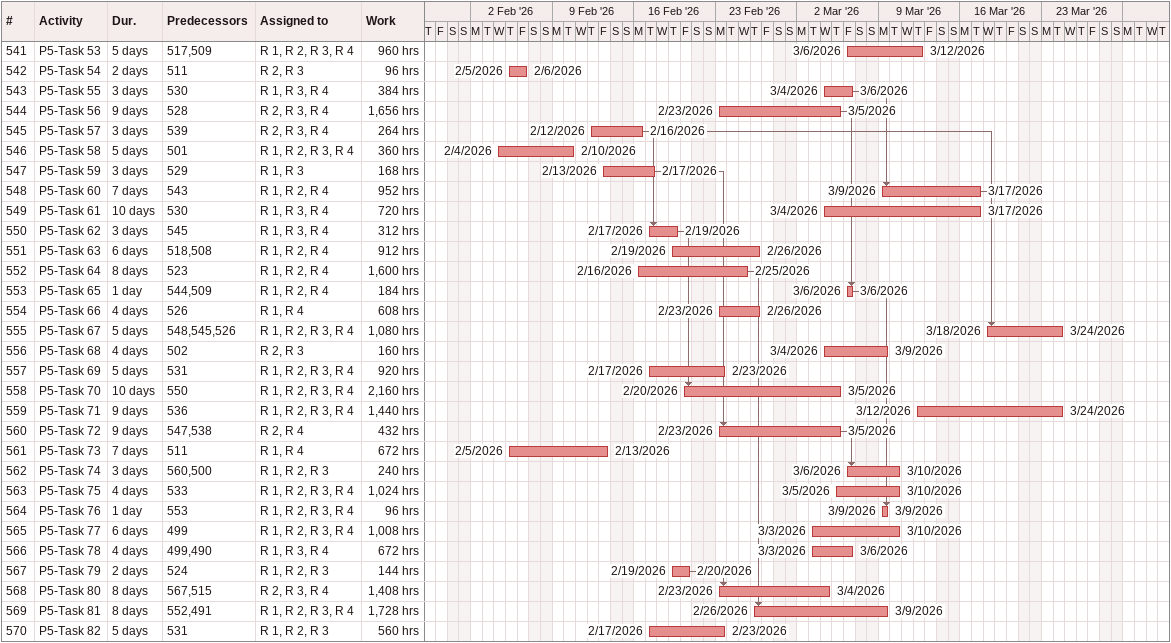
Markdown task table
| ID | Task | Duration | Start | Finish | Predecessors | Resources | Work (h) |
|---|---|---|---|---|---|---|---|
| 541 | P5-Task 53 | 5d | 2026-03-06 | 2026-03-12 | 517, 509 | R 1, R 2, R 3, R 4 | 960 |
| 542 | P5-Task 54 | 2d | 2026-02-05 | 2026-02-06 | 511 | R 2, R 3 | 96 |
| 543 | P5-Task 55 | 3d | 2026-03-04 | 2026-03-06 | 530 | R 1, R 3, R 4 | 384 |
| 544 | P5-Task 56 | 9d | 2026-02-23 | 2026-03-05 | 528 | R 2, R 3, R 4 | 1656 |
| 545 | P5-Task 57 | 3d | 2026-02-12 | 2026-02-16 | 539 | R 2, R 3, R 4 | 264 |
| 546 | P5-Task 58 | 5d | 2026-02-04 | 2026-02-10 | 501 | R 1, R 2, R 3, R 4 | 360 |
| 547 | P5-Task 59 | 3d | 2026-02-13 | 2026-02-17 | 529 | R 1, R 3 | 168 |
| 548 | P5-Task 60 | 7d | 2026-03-09 | 2026-03-17 | 543 | R 1, R 2, R 4 | 952 |
| 549 | P5-Task 61 | 10d | 2026-03-04 | 2026-03-17 | 530 | R 1, R 3, R 4 | 720 |
| 550 | P5-Task 62 | 3d | 2026-02-17 | 2026-02-19 | 545 | R 1, R 3, R 4 | 312 |
| 551 | P5-Task 63 | 6d | 2026-02-19 | 2026-02-26 | 518, 508 | R 1, R 2, R 4 | 912 |
| 552 | P5-Task 64 | 8d | 2026-02-16 | 2026-02-25 | 523 | R 1, R 2, R 4 | 1600 |
| 553 | P5-Task 65 | 1d | 2026-03-06 | 2026-03-06 | 544, 509 | R 1, R 2, R 4 | 184 |
| 554 | P5-Task 66 | 4d | 2026-02-23 | 2026-02-26 | 526 | R 1, R 4 | 608 |
| 555 | P5-Task 67 | 5d | 2026-03-18 | 2026-03-24 | 548, 545, 526 | R 1, R 2, R 3, R 4 | 1080 |
| 556 | P5-Task 68 | 4d | 2026-03-04 | 2026-03-09 | 502 | R 2, R 3 | 160 |
| 557 | P5-Task 69 | 5d | 2026-02-17 | 2026-02-23 | 531 | R 1, R 2, R 3, R 4 | 920 |
| 558 | P5-Task 70 | 10d | 2026-02-20 | 2026-03-05 | 550 | R 1, R 2, R 3, R 4 | 2160 |
| 559 | P5-Task 71 | 9d | 2026-03-12 | 2026-03-24 | 536 | R 1, R 2, R 3, R 4 | 1440 |
| 560 | P5-Task 72 | 9d | 2026-02-23 | 2026-03-05 | 547, 538 | R 2, R 4 | 432 |
| 561 | P5-Task 73 | 7d | 2026-02-05 | 2026-02-13 | 511 | R 1, R 4 | 672 |
| 562 | P5-Task 74 | 3d | 2026-03-06 | 2026-03-10 | 560, 500 | R 1, R 2, R 3 | 240 |
| 563 | P5-Task 75 | 4d | 2026-03-05 | 2026-03-10 | 533 | R 1, R 2, R 3, R 4 | 1024 |
| 564 | P5-Task 76 | 1d | 2026-03-09 | 2026-03-09 | 553 | R 1, R 2, R 3, R 4 | 96 |
| 565 | P5-Task 77 | 6d | 2026-03-03 | 2026-03-10 | 499 | R 1, R 2, R 3, R 4 | 1008 |
| 566 | P5-Task 78 | 4d | 2026-03-03 | 2026-03-06 | 499, 490 | R 1, R 3, R 4 | 672 |
| 567 | P5-Task 79 | 2d | 2026-02-19 | 2026-02-20 | 524 | R 1, R 2, R 3 | 144 |
| 568 | P5-Task 80 | 8d | 2026-02-23 | 2026-03-04 | 567, 515 | R 2, R 3, R 4 | 1408 |
| 569 | P5-Task 81 | 8d | 2026-02-26 | 2026-03-09 | 552, 491 | R 1, R 2, R 3, R 4 | 1728 |
| 570 | P5-Task 82 | 5d | 2026-02-17 | 2026-02-23 | 531 | R 1, R 2, R 3 | 560 |
